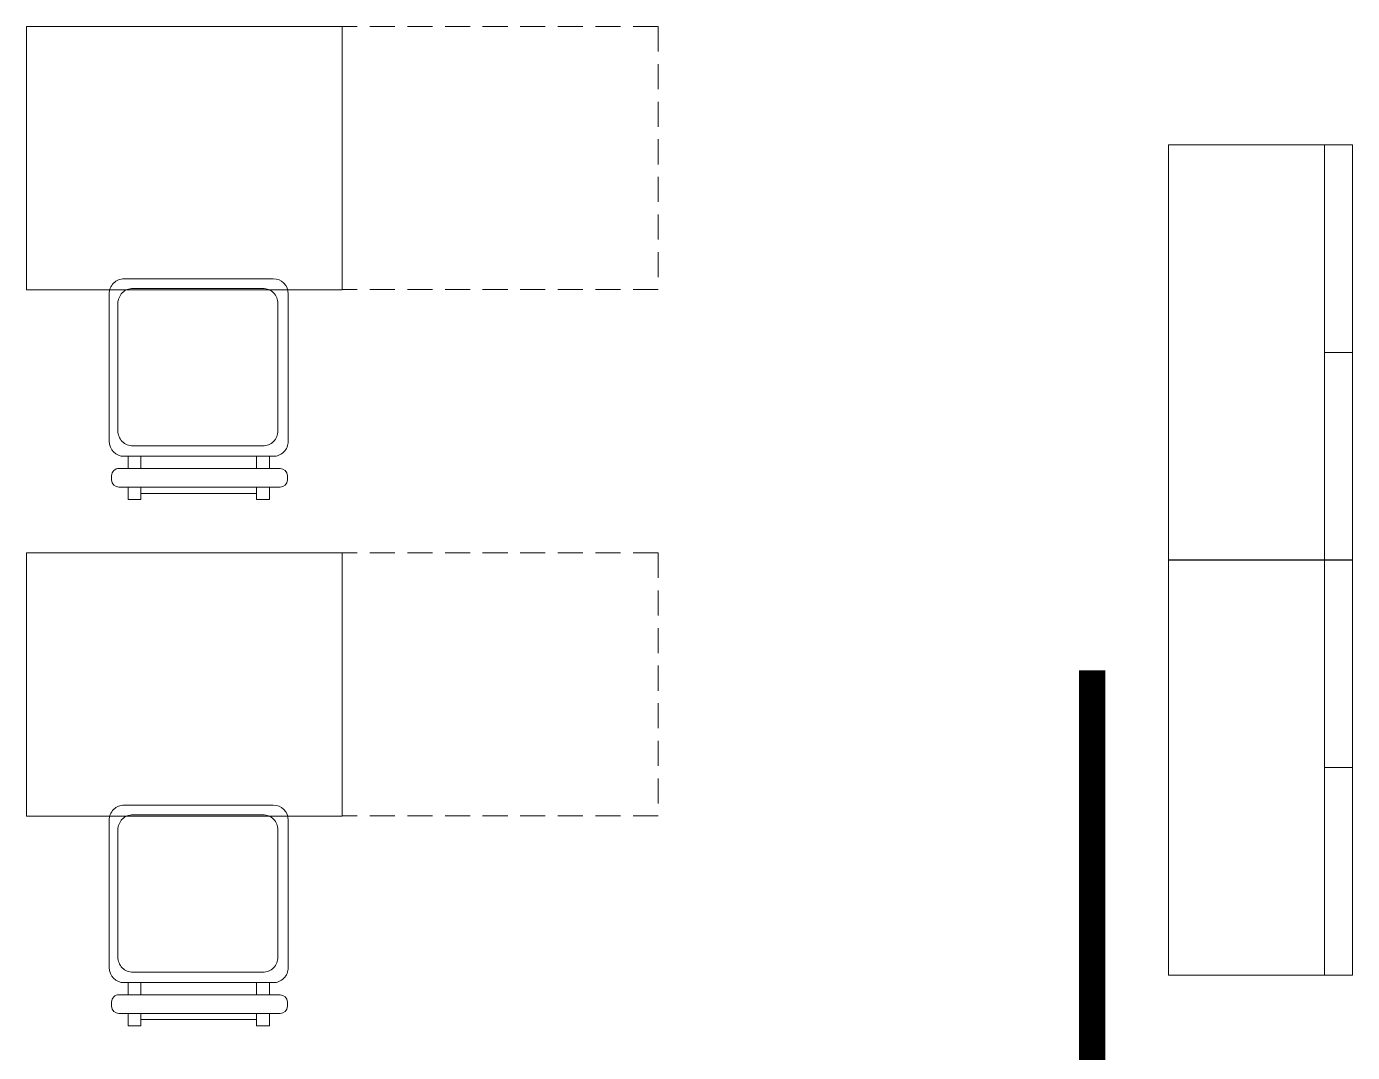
# Model space of a CAD drawing. Header units: millimetres. Extents: x -217756 to 263180, y 55413 to 130608.
# Drawn here: x -72666 to -70146, y 59731 to 61680 of the extents above; entities that cross this region are included whole.
import ezdxf

# ---------------------------------------------------------------- set-up
doc = ezdxf.new("R2010")
doc.units = ezdxf.units.MM
doc.linetypes.add('HIDDEN2', pattern=[4.7625, 3.175, -1.5875])
doc.layers.add('ТХ_корр_25.03.26', color=1, linetype='Continuous', lineweight=30, plot=False)
doc.layers.add('ТХ_мебель передв', color=250, linetype='Continuous', lineweight=13)
doc.layers.add('ТХ_ОСНОВНОЙ', color=103, linetype='Continuous', lineweight=25)

# ---------------------------------------------------------------- blocks, each defined once
blk = doc.blocks.new('стул №3-5')
at = {"linetype": 'ByBlock', "extrusion": (-6.19742e-05, 0.000470712, 1)}
for p, q in [((-15372.7, 16664.9, 196.8), (-15348.5, 16664.9, 196.8)), ((-15372.7, 16664.9, 196.8), (-15372.7, 16641.7, 196.8)), ((-15348.5, 16641.7, 196.8), (-15348.5, 16664.9, 196.8)), ((-15128.7, 16664.9, 196.8), (-15104.4, 16664.9, 196.8)), ((-15128.7, 16664.9, 196.8), (-15128.7, 16641.7, 196.8)), ((-15104.4, 16641.7, 196.8), (-15104.4, 16664.9, 196.8)), ((-15086.8, 16641.7, 196.8), (-15393.1, 16641.7, 196.8)), ((-15348.5, 16653.3, 196.8), (-15128.7, 16653.3, 196.8)), ((-15407, 16627.7, 196.8), (-15407, 16619.9, 196.8)), ((-15393.1, 16605.9, 196.8), (-15086.8, 16605.9, 196.9)), ((-15372.7, 16605.9, 196.8), (-15372.7, 16583.2, 196.9)), ((-15348.5, 16583.2, 196.9), (-15348.5, 16605.9, 196.8)), ((-15128.7, 16605.9, 196.9), (-15128.7, 16583.2, 196.9)), ((-15104.4, 16583.2, 196.9), (-15104.4, 16605.9, 196.9)), ((-15072.8, 16619.9, 196.8), (-15072.8, 16627.7, 196.8))]:
    blk.add_line(p, q, dxfattribs=at)
at = {"ltscale": 100, "extrusion": (-6.19742e-05, 0.000470712, 1), "elevation": 205.6}
for points in [[(-15379.9, 16582.9), (-15097, 16582.9, -0.414169), (-15068.3, 16554.2), (-15068.3, 16274.2, -0.414258), (-15097, 16245.5), (-15379.9, 16245.5, -0.414169), (-15408.6, 16274.2), (-15408.6, 16554.2, -0.414258)], [(-15360.2, 16563.2), (-15113.6, 16563.2, -0.414214), (-15084.9, 16534.4), (-15084.9, 16292.6, -0.414214), (-15113.6, 16263.9), (-15360.2, 16263.9, -0.414214), (-15388.9, 16292.6), (-15388.9, 16534.4, -0.414214)]]:
    blk.add_lwpolyline(points, format="xyb", close=True, dxfattribs=at)
at = {"linetype": 'ByBlock', "extrusion": (-6.19742e-05, 0.000470712, 1)}
for centre, start, end in [((-15393, 16627.6, 205.6), 90, 180), ((-15086.8, 16627.6, 205.6), 0, 90), ((-15393, 16619.8, 205.6), 180, 270), ((-15086.8, 16619.8, 205.6), 270, 0)]:
    blk.add_arc(centre, 13.9, start, end, dxfattribs=at)
blk = doc.blocks.new('A$C3cc2d96b')
at = {"layer": 'ТХ_мебель передв', "rotation": 180}
for p in [(130656.9, -53153.9), (130656.9, -54153.9)]:
    blk.add_blockref('стул №3-5', p, dxfattribs=at)
blk = doc.blocks.new('_стол.резерв')
at = {"linetype": 'HIDDEN2', "ltscale": 15}
for p, q in [((-20, 500), (-20, 0)), ((580, 500), (-20, 500)), ((580, 500), (580, 0)), ((580, 0), (-20, 0))]:
    blk.add_line(p, q, dxfattribs=at)
blk = doc.blocks.new('A$C04180442')
at = {"layer": 'ТХ_мебель передв'}
for p in [(146188.2, -69420.2), (146188.2, -70420.2)]:
    blk.add_blockref('_стол.резерв', p, dxfattribs=at)
blk = doc.blocks.new('_стол№3-№5')
blk.add_lwpolyline([(-169868.3, 526261.4), (-169368.3, 526261.4), (-169368.3, 525661.4), (-169868.3, 525661.4)], close=True)
blk = doc.blocks.new('A$Cb4bdf09c')
at = {"layer": 'ТХ_мебель передв', "rotation": 270}
for p in [(-380093.2, -238788.6), (-380093.2, -239788.6)]:
    blk.add_blockref('_стол№3-№5', p, dxfattribs=at)
blk = doc.blocks.new('Шкаф канцелярский закрытый')
at = {"layer": 'ТХ_мебель передв'}
blk.add_lwpolyline([(207495.5, -155297.4), (207495.5, -154508.5), (207146, -154508.5), (207146, -155297.4)], close=True, dxfattribs=at)
for points in [[(207199, -154508.5), (207199, -155297.4)], [(207199, -154902.9), (207146, -154902.9)]]:
    blk.add_lwpolyline(points, dxfattribs=at)
blk = doc.blocks.new('A$Cca3a9a96')
at = {"layer": 'ТХ_ОСНОВНОЙ', "rotation": 180}
for p in [(201065.5, -149147.4), (201065.5, -149936.2)]:
    blk.add_blockref('Шкаф канцелярский закрытый', p, dxfattribs=at)

msp = doc.modelspace()

# ---------------------------------------------------------------- linework, layer by layer
at = {"layer": 'ТХ_мебель передв', "const_width": 50}
msp.add_lwpolyline([(-70640.7, 60457.5), (-70640.7, 59257.5)], dxfattribs=at)

# ---------------------------------------------------------------- block references
msp.add_blockref('A$Cca3a9a96', (-64065.7, 55305.7))
at = {"layer": 'ТХ_корр_25.03.26', "ltscale": 100}
for name in ['A$C04180442', 'A$Cb4bdf09c', 'A$C3cc2d96b']:
    msp.add_blockref(name, (-218233.9, 130600.7), dxfattribs=at)

doc.saveas('drawing.dxf')
